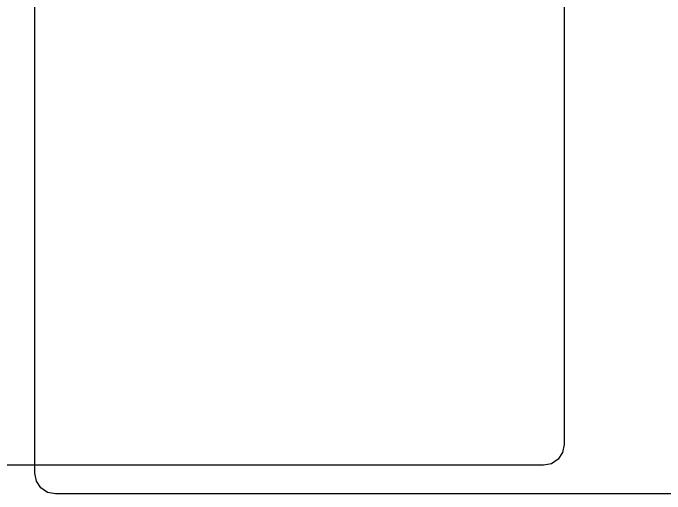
# Model space of a CAD drawing. Extents: x 1 to 47.7, y 0.2 to 35.
# Drawn here: x 21.899 to 24.415, y 13.781 to 15.638 of the extents above; entities that cross this region are included whole.
import ezdxf

# ---------------------------------------------------------------- set-up
doc = ezdxf.new("R2010")
doc.units = 0
doc.header["$MEASUREMENT"] = 0
for name, color, linetype in [('4_1__4U__UP_TO_ONE_IO_BOAR', 7, 'CONTINUOUS'), ('4_2__4U__FRONT_PANEL_W_24_', 7, 'CONTINUOUS'), ('5_1___24__TARGET_LEDS___12', 7, 'CONTINUOUS')]:
    doc.layers.add(name, color=color, linetype=linetype)

msp = doc.modelspace()

# ---------------------------------------------------------------- linework, layer by layer
at = {"layer": '4_1__4U__UP_TO_ONE_IO_BOAR'}
msp.add_lwpolyline([(24.4846, 13.7814), (24.3917, 13.7814), (24.2908, 13.7814), (24.1829, 13.7814), (24.0688, 13.7814), (23.9497, 13.7814), (23.7004, 13.7814), (23.443, 13.7814), (23.1856, 13.7814), (22.9363, 13.7814), (22.8172, 13.7814), (22.7031, 13.7814), (22.5952, 13.7814), (22.4943, 13.7814), (22.4014, 13.7814), (22.3177, 13.7814), (22.2441, 13.7814), (22.1816, 13.7814), (22.1312, 13.7814), (22.1109, 13.7814), (22.094, 13.7814), (22.0806, 13.7814), (22.0709, 13.7814), (22.065, 13.7814), (22.063, 13.7814), (22.063, 13.7814), (22.0319, 13.7877), (22.0065, 13.8049), (21.9893, 13.8303), (21.983, 13.8614), (21.983, 13.8634), (21.983, 13.8693), (21.983, 13.879), (21.983, 13.8924), (21.983, 13.9093), (21.983, 13.9296), (21.983, 13.98), (21.983, 14.0425), (21.983, 14.1161), (21.983, 14.1998), (21.983, 14.2927), (21.983, 14.3936), (21.983, 14.5015), (21.983, 14.6156), (21.983, 14.7347), (21.983, 14.984), (21.983, 15.2414), (21.983, 15.4988), (21.983, 15.7481)], dxfattribs=at)
at = {"layer": '4_2__4U__FRONT_PANEL_W_24_'}
msp.add_lwpolyline([(24.0264, 15.8452), (24.0264, 15.5977), (24.0264, 15.3422), (24.0264, 15.0866), (24.0264, 14.8391), (24.0264, 14.7209), (24.0264, 14.6077), (24.0264, 14.5005), (24.0264, 14.4003), (24.0264, 14.3081), (24.0264, 14.225), (24.0264, 14.1519), (24.0264, 14.0899), (24.0264, 14.0399), (24.0264, 14.0029), (24.0264, 13.9897), (24.0264, 13.98), (24.0264, 13.9741), (24.0264, 13.9722), (24.0201, 13.941), (24.003, 13.9156), (23.9775, 13.8984), (23.9464, 13.8922), (23.9444, 13.8922), (23.9385, 13.8922), (23.9289, 13.8922), (23.9156, 13.8922), (23.8787, 13.8922), (23.8287, 13.8922), (23.7666, 13.8922), (23.6935, 13.8922), (23.6104, 13.8922), (23.5183, 13.8922), (23.4181, 13.8922), (23.3109, 13.8922), (23.1977, 13.8922), (23.0794, 13.8922), (22.8319, 13.8922), (22.5764, 13.8922), (22.3209, 13.8922), (22.0733, 13.8922), (21.9551, 13.8922), (21.8419, 13.8922)], dxfattribs=at)
at = {"layer": '5_1___24__TARGET_LEDS___12'}
msp.add_lwpolyline([(24.0264, 15.8452), (24.0264, 15.5977), (24.0264, 15.3422), (24.0264, 15.0866), (24.0264, 14.8391), (24.0264, 14.7209), (24.0264, 14.6077), (24.0264, 14.5005), (24.0264, 14.4003), (24.0264, 14.3081), (24.0264, 14.225), (24.0264, 14.1519), (24.0264, 14.0899), (24.0264, 14.0399), (24.0264, 14.0029), (24.0264, 13.9897), (24.0264, 13.98), (24.0264, 13.9741), (24.0264, 13.9722), (24.0201, 13.941), (24.003, 13.9156), (23.9776, 13.8984), (23.9464, 13.8922), (23.9444, 13.8922), (23.9386, 13.8922), (23.9289, 13.8922), (23.9156, 13.8922), (23.8787, 13.8922), (23.8287, 13.8922), (23.7666, 13.8922), (23.6935, 13.8922), (23.6104, 13.8922), (23.5183, 13.8922), (23.4181, 13.8922), (23.3109, 13.8922), (23.1977, 13.8922), (23.0795, 13.8922), (22.8319, 13.8922), (22.5764, 13.8922), (22.3209, 13.8922), (22.0734, 13.8922), (21.9551, 13.8922), (21.8419, 13.8922)], dxfattribs=at)

doc.saveas('drawing.dxf')
